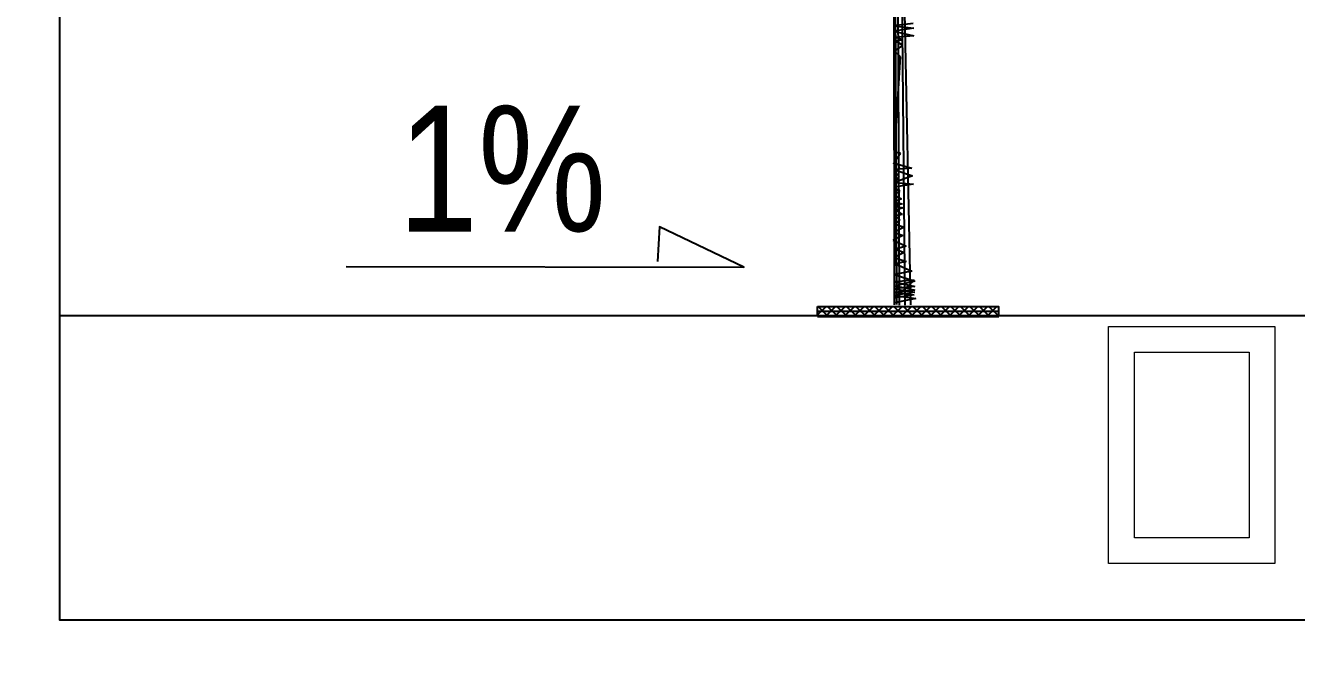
# Model space of a CAD drawing. Header units: metres. Extents: x 563124 to 573994, y 2062953 to 2068466.
# Drawn here: x 568922.63 to 568942.84, y 2065860.95 to 2065871.01 of the extents above; entities that cross this region are included whole.
import ezdxf

# ---------------------------------------------------------------- set-up
doc = ezdxf.new("R2010")
doc.units = ezdxf.units.M
for name, color, linetype in [('1-CAY XANH', 7, 'CONTINUOUS'), ('DienHT', 1, 'CONTINUOUS'), ('ghichieudai', 7, 'CONTINUOUS'), ('Kich thuoc', 9, 'CONTINUOUS'), ('MATCATDUONG', 8, 'CONTINUOUS')]:
    doc.layers.add(name, color=color, linetype=linetype)
doc.layers.add('kt', color=37, linetype='CONTINUOUS', lineweight=25)
doc.styles.add('1', font='VHARIALN.ttf', dxfattribs={"height": 50})

# ---------------------------------------------------------------- blocks, each defined once
blk = doc.blocks.new('ca')
at = {"layer": '1-CAY XANH', "color": 17}
for p, q in [((0.641, 64.954), (-0.644, 0.027)), ((0.305, 0.047), (0.641, 64.954)), ((0.405, 63.355), (-0.261, 0)), ((0.405, 62.413), (0.148, 0)), ((0.531, 38.493), (0.505, 0.027)), ((-0.844, 19.904), (0.539, 19.737)), ((0.539, 19.737), (-0.895, 19.571)), ((-0.895, 19.571), (0.539, 19.35)), ((0.539, 19.35), (-0.895, 19.017)), ((-0.895, 19.017), (0.488, 18.906)), ((-0.057, 18.741), (0.353, 18.907)), ((-0.108, 18.353), (0.404, 18.686)), ((0.481, 17.938), (-0.108, 18.353)), ((0.404, 18.686), (-0.057, 18.741)), ((0.046, 17.55), (0.481, 17.938)), ((0.481, 10.793), (0.046, 17.55)), ((0.046, 10.738), (0.481, 10.793)), ((0.584, 10.046), (-0.748, 9.686)), ((0.481, 10.156), (0.046, 10.738)), ((0.097, 9.769), (0.481, 10.156)), ((0.532, 9.575), (-0.799, 9.132)), ((-0.799, 9.132), (0.481, 8.661)), ((-0.748, 9.686), (0.532, 9.575)), ((0.481, 9.353), (0.097, 9.769)), ((0.148, 9.132), (0.481, 9.353)), ((0.481, 8.661), (0.148, 9.132)), ((0.481, 8.661), (-0.851, 8.55)), ((-0.851, 8.55), (0.532, 8.328)), ((0.532, 8.328), (0.097, 8.024)), ((0.532, 7.276), (-0.057, 7.165)), ((0.532, 7.802), (-0.005, 7.525)), ((-0.005, 7.525), (0.532, 7.276)), ((0.097, 8.024), (0.532, 7.802)), ((0.481, 6.999), (-0.108, 6.888)), ((-0.108, 6.888), (0.353, 6.722)), ((-0.057, 7.165), (0.481, 6.999)), ((0.353, 6.722), (-0.057, 6.417)), ((-0.057, 6.417), (0.404, 6.307)), ((0.404, 6.307), (0.097, 6.03)), ((0.404, 5.725), (-0.21, 5.503)), ((-0.21, 5.503), (0.481, 5.171)), ((0.097, 6.03), (0.404, 5.725)), ((0.584, 4.589), (-0.338, 4.174)), ((0.481, 5.171), (-0.108, 4.922)), ((-0.108, 4.922), (0.584, 4.589)), ((-0.338, 4.174), (0.404, 3.952)), ((0.404, 3.952), (-0.21, 3.731)), ((-0.21, 3.731), (0.481, 3.371)), ((0.404, 2.928), (-0.748, 2.401)), ((0.481, 3.371), (-0.338, 3.094)), ((-0.338, 3.094), (0.404, 2.928)), ((0.481, 2.18), (-0.953, 1.709)), ((-0.748, 2.401), (0.481, 2.18)), ((-0.953, 1.709), (0.404, 1.376)), ((0.481, 1.662), (-0.953, 1.329)), ((0.404, 1.376), (-0.953, 1.072)), ((-0.953, 1.329), (0.481, 1.163)), ((0.481, 1.163), (-0.953, 0.914)), ((-0.953, 1.072), (0.404, 0.906)), ((-0.953, 0.914), (0.481, 0.692)), ((-0.902, 1.773), (0.481, 1.662)), ((0.404, 0.518), (-0.902, 1.773)), ((0.404, 0.906), (-0.902, 0.739)), ((0.481, 0.692), (-1.03, 0.471)), ((-1.03, 0.471), (0.481, 0.166)), ((-0.902, 0.739), (0.404, 0.518))]:
    blk.add_line(p, q, dxfattribs=at)

msp = doc.modelspace()

# ---------------------------------------------------------------- wipeouts: each hides what was drawn before it
msp.add_wipeout([(568538.555, 2065837.116), (569134.391, 2065836.361), (569131.193, 2065953.825), (568779.004, 2065956.683), (568600.602, 2065960.315)]).dxf.layer = 'ghichieudai'

# ---------------------------------------------------------------- next in the draw order: hatches: boundary and pattern name
at = {"layer": 'MATCATDUONG', "linetype": 'Continuous', "extrusion": (3.31378e-12, 1.1371e-08, 1)}
h = msp.add_hatch(dxfattribs=at)
h.set_pattern_fill('ANSI37', color=9, scale=0.85379, style=0)
h.set_pattern_definition([(44.999999999, (367061.09908, 1244800.61654), (-0.07546507131, 0.075465071313), []), (134.999999999, (367061.09908, 1244800.61654), (-0.075465071313, -0.07546507131), [])])
h.paths.add_polyline_path([(568938.106, 2065866.543), (568935.226, 2065866.543), (568935.226, 2065866.375), (568938.106, 2065866.375)])
h = msp.add_hatch(dxfattribs=at)
h.set_pattern_fill('ANSI31', scale=0.683032, angle=135, style=0)
h.set_pattern_definition([(359.999999999, (770736.082635, 1244800.61653), (-1.5e-12, -0.085378981867), [])])
h.paths.add_polyline_path([(568935.226, 2065866.543), (568935.226, 2065866.327), (568938.106, 2065866.327), (568938.106, 2065866.543)])

# ---------------------------------------------------------------- next in the draw order: linework, layer by layer
at = {"layer": 'Kich thuoc'}
msp.add_lwpolyline([(568947.168, 2065866.393), (568923.168, 2065866.393)], dxfattribs=at)
at = {"layer": 'kt', "lineweight": 0}
for points in [[(568939.854, 2065866.224), (568942.496, 2065866.224), (568942.496, 2065862.457), (568939.854, 2065862.457)], [(568940.263, 2065865.815), (568942.087, 2065865.815), (568942.087, 2065862.865), (568940.263, 2065862.865)]]:
    msp.add_lwpolyline(points, close=True, dxfattribs=at)
at = {"layer": 'MATCATDUONG', "color": 40, "linetype": 'Continuous', "extrusion": (3.31378e-12, 1.1371e-08, 1)}
msp.add_line((568923.168, 2065885.554, 0), (568923.168, 2065866.561), dxfattribs=at)
at = {"layer": 'MATCATDUONG', "color": 7, "linetype": 'Continuous', "extrusion": (3.31378e-12, 1.1371e-08, 1)}
for p, q in [((568935.226, 2065866.543, 0), (568938.106, 2065866.543, 0)), ((568935.226, 2065866.379), (568935.226, 2065866.543, 0)), ((568938.106, 2065866.379), (568938.106, 2065866.543, 0))]:
    msp.add_line(p, q, dxfattribs=at)
at = {"layer": 'MATCATDUONG', "color": 40, "linetype": 'Continuous'}
for points in [[(568927.728, 2065867.176), (568934.053, 2065867.167), (568932.714, 2065867.807), (568932.678, 2065867.256)], [(568923.168, 2065866.561), (568923.168, 2065861.561)]]:
    msp.add_lwpolyline(points, dxfattribs=at)
msp.add_lwpolyline([(569019.168, 2065866.393), (568995.168, 2065866.393), (568995.168, 2065865.961), (568995.168, 2065865.361), (568971.168, 2065865.752), (568947.168, 2065865.361), (568947.168, 2065865.961), (568947.168, 2065866.393), (568923.168, 2065866.393), (568923.168, 2065861.561), (569019.168, 2065861.561)], close=True, dxfattribs=at)

# ---------------------------------------------------------------- next in the draw order: block references
at = {"layer": 'MATCATDUONG', "color": 3, "linetype": 'Continuous', "extrusion": (3.31378e-12, 1.1371e-08, 1), "xscale": -0.2249999999767169, "yscale": 0.2250000000931324, "zscale": 0.2250000000000004}
msp.add_blockref('ca', (568936.557, 2065866.561, 0.023), dxfattribs=at)

# ---------------------------------------------------------------- next in the draw order: texts
at = {"layer": 'DienHT', "color": 7, "linetype": 'Continuous', "ltscale": 15, "style": '1'}
msp.add_text('1%%%', height=2, rotation=360, dxfattribs=at).set_placement((568928.554, 2065867.732))

doc.saveas('drawing.dxf')
